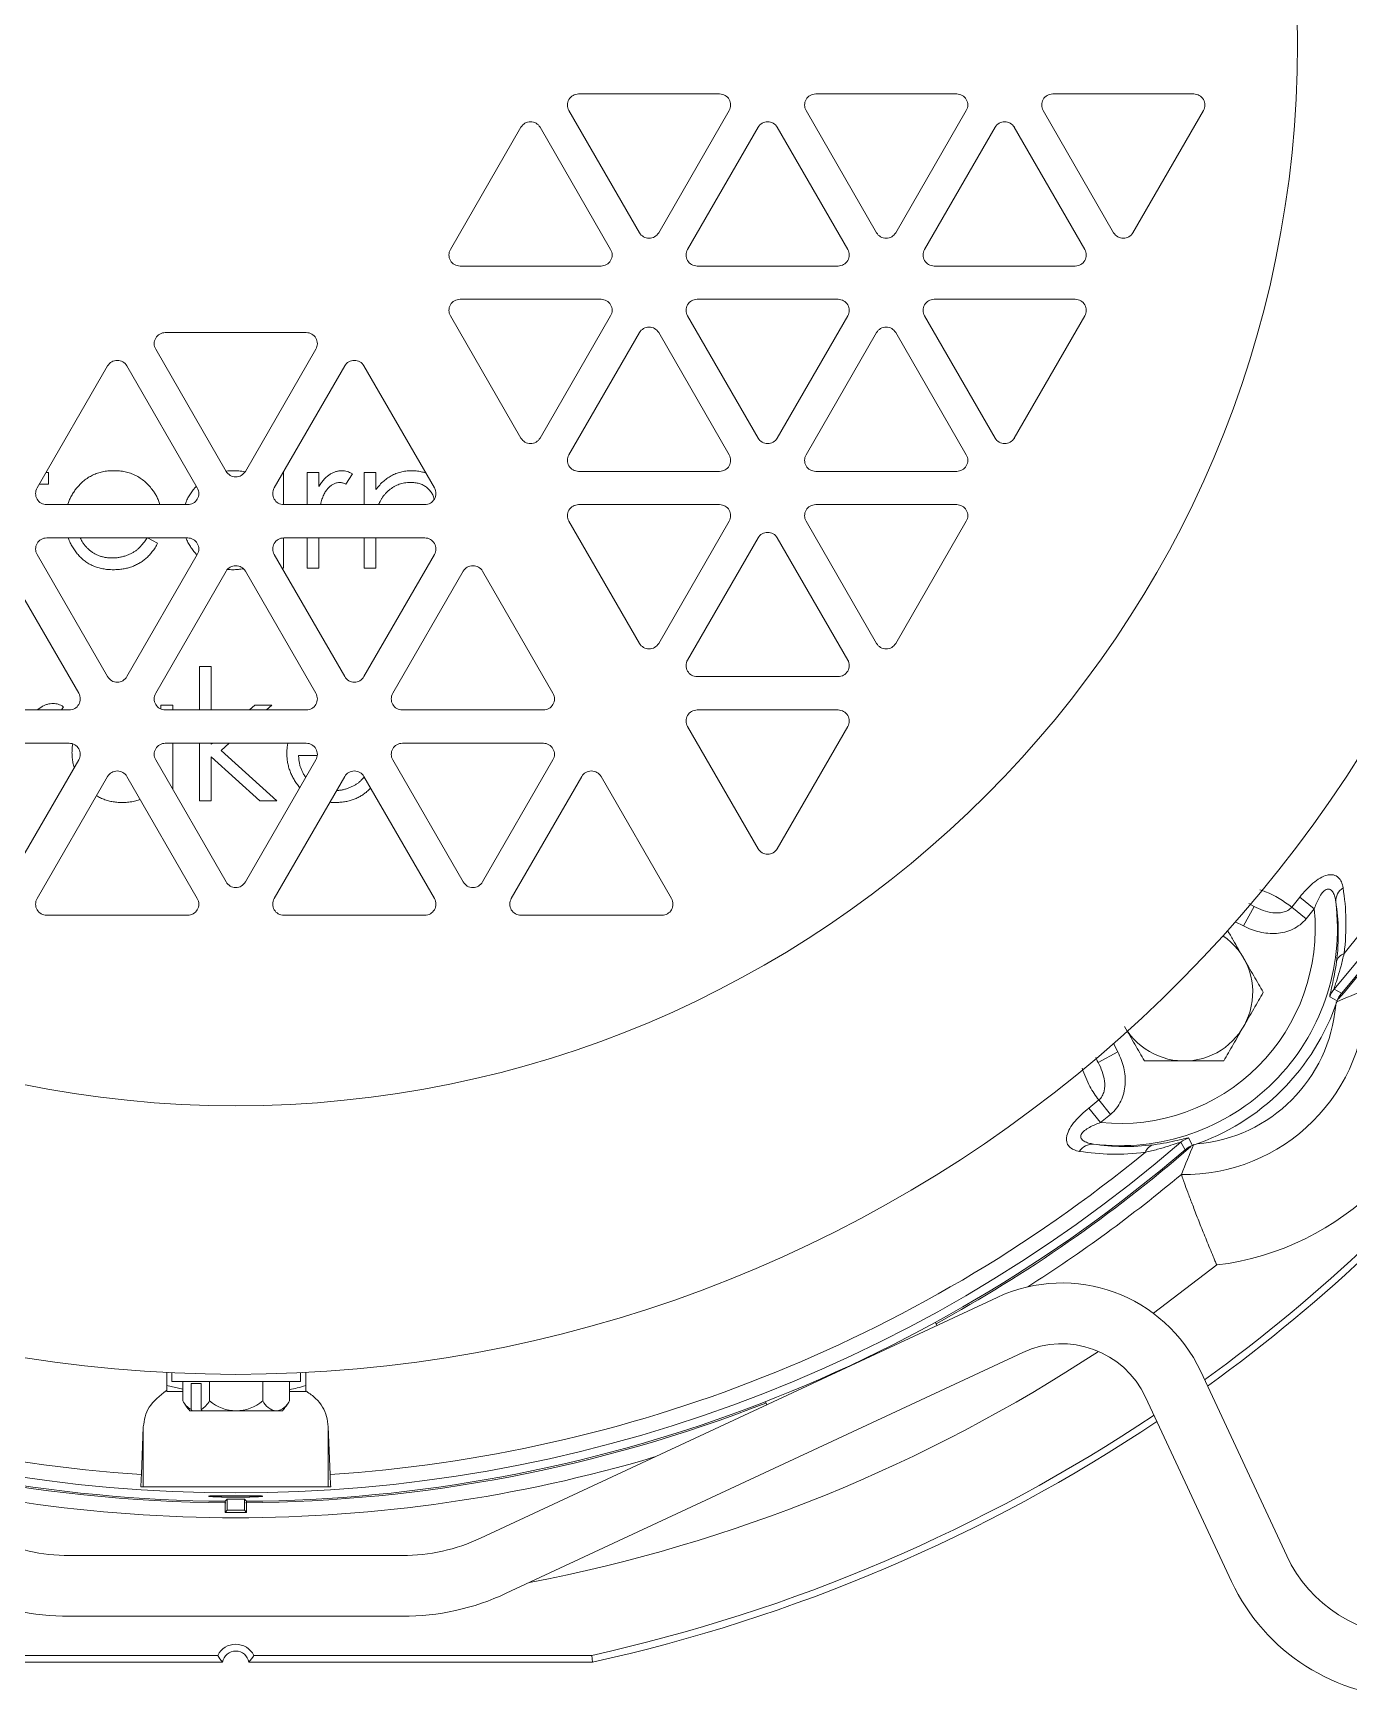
# Paper-space layout '_Left' of a CAD drawing. Header units: inches. Extents: x -4.5 to 6.9, y -4.5 to 4.5.
# Drawn here: x -0.547 to 3.008, y -4.47 to 0.029 of the extents above; entities that cross this region are included whole.
import ezdxf

# ---------------------------------------------------------------- set-up
doc = ezdxf.new("R2010")
doc.units = ezdxf.units.IN
doc.header["$MEASUREMENT"] = 0

psp = doc.layouts.new('_Left')

# ---------------------------------------------------------------- linework, layer by layer
at = {"color": 7, "linetype": 'Continuous', "lineweight": 15}
for p, q in [((1.3077, -0.135), (0.9266, -0.135)), ((1.9486, -0.135), (1.5675, -0.135)), ((2.5894, -0.135), (2.2084, -0.135)), ((0.9007, -0.18), (1.0912, -0.51)), ((1.1432, -0.51), (1.3337, -0.18)), ((1.5415, -0.18), (1.7321, -0.51)), ((1.784, -0.51), (1.9745, -0.18)), ((2.1824, -0.18), (2.3729, -0.51)), ((2.4249, -0.51), (2.6154, -0.18)), ((0.7708, -0.225), (0.5802, -0.555)), ((1.0132, -0.555), (0.8227, -0.225)), ((1.4116, -0.225), (1.2211, -0.555)), ((1.6541, -0.555), (1.4636, -0.225)), ((2.0525, -0.225), (1.862, -0.555)), ((2.295, -0.555), (2.1044, -0.225)), ((0.6062, -0.6), (0.9873, -0.6)), ((1.2471, -0.6), (1.6281, -0.6)), ((1.8879, -0.6), (2.269, -0.6)), ((0.9873, -0.69), (0.6062, -0.69)), ((1.6281, -0.69), (1.2471, -0.69)), ((2.269, -0.69), (1.8879, -0.69)), ((0.5802, -0.735), (0.7708, -1.065)), ((0.8227, -1.065), (1.0132, -0.735)), ((1.2211, -0.735), (1.4116, -1.065)), ((1.4636, -1.065), (1.6541, -0.735)), ((1.862, -0.735), (2.0525, -1.065)), ((2.1044, -1.065), (2.295, -0.735)), ((0.1905, -0.78), (-0.1905, -0.78)), ((1.0912, -0.78), (0.9007, -1.11)), ((1.3337, -1.11), (1.1432, -0.78)), ((1.7321, -0.78), (1.5415, -1.11)), ((1.9745, -1.11), (1.784, -0.78)), ((-0.2165, -0.825), (-0.026, -1.155)), ((0.026, -1.155), (0.2165, -0.825)), ((-0.3464, -0.87), (-0.5369, -1.2)), ((-0.1039, -1.2), (-0.2944, -0.87)), ((0.2944, -0.87), (0.1039, -1.2)), ((0.5369, -1.2), (0.3464, -0.87)), ((-0.5125, -1.1577), (-0.5062, -1.1577)), ((-0.5062, -1.1577), (-0.5062, -1.1895)), ((0.1283, -1.1577), (0.129, -1.1577)), ((0.129, -1.1577), (0.129, -1.245)), ((0.1926, -1.1577), (0.2243, -1.1577)), ((0.1926, -1.245), (0.1926, -1.1577)), ((0.2243, -1.1577), (0.2243, -1.1958)), ((0.3151, -1.1621), (0.2976, -1.1896)), ((0.3468, -1.1577), (0.3786, -1.1577)), ((0.3468, -1.245), (0.3468, -1.1577)), ((0.3786, -1.1577), (0.3786, -1.2044)), ((0.9266, -1.155), (1.3077, -1.155)), ((1.5675, -1.155), (1.9486, -1.155)), ((-0.5062, -1.1895), (-0.5309, -1.1895)), ((-0.511, -1.245), (-0.1299, -1.245)), ((0.1299, -1.245), (0.511, -1.245)), ((1.3077, -1.245), (0.9266, -1.245)), ((1.9486, -1.245), (1.5675, -1.245)), ((0.9007, -1.29), (1.0912, -1.62)), ((1.1432, -1.62), (1.3337, -1.29)), ((1.5415, -1.29), (1.7321, -1.62)), ((1.784, -1.62), (1.9745, -1.29)), ((-0.1299, -1.335), (-0.511, -1.335)), ((-0.2389, -1.335), (-0.2113, -1.3495)), ((0.129, -1.335), (0.129, -1.4164)), ((0.511, -1.335), (0.1299, -1.335)), ((0.1926, -1.4164), (0.1926, -1.335)), ((0.2243, -1.335), (0.2243, -1.4164)), ((0.3468, -1.4164), (0.3468, -1.335)), ((0.3786, -1.335), (0.3786, -1.4164)), ((1.4116, -1.335), (1.2211, -1.665)), ((1.6541, -1.665), (1.4636, -1.335)), ((-0.5369, -1.38), (-0.3464, -1.71)), ((-0.2944, -1.71), (-0.1039, -1.38)), ((0.1039, -1.38), (0.2944, -1.71)), ((0.3464, -1.71), (0.5369, -1.38)), ((-0.4244, -1.755), (-0.6149, -1.425)), ((-0.026, -1.425), (-0.2165, -1.755)), ((0.2165, -1.755), (0.026, -1.425)), ((0.129, -1.4164), (0.1249, -1.4164)), ((0.2243, -1.4164), (0.1926, -1.4164)), ((0.3786, -1.4164), (0.3468, -1.4164)), ((0.6149, -1.425), (0.4244, -1.755)), ((0.8574, -1.755), (0.6668, -1.425)), ((-0.0978, -1.8), (-0.0978, -1.6826)), ((-0.0978, -1.6826), (-0.0661, -1.6826)), ((-0.0661, -1.6826), (-0.0661, -1.8)), ((1.2471, -1.71), (1.6281, -1.71)), ((-0.4654, -1.7913), (-0.4709, -1.8)), ((-0.2022, -1.7976), (-0.2022, -1.787)), ((-0.2022, -1.787), (-0.1704, -1.787)), ((-0.1704, -1.787), (-0.1704, -1.8)), ((0.0371, -1.8), (0.0516, -1.787)), ((0.0516, -1.787), (0.0973, -1.787)), ((0.0973, -1.787), (0.0828, -1.8)), ((-0.8314, -1.8), (-0.4503, -1.8)), ((-0.1905, -1.8), (0.1905, -1.8)), ((0.4503, -1.8), (0.8314, -1.8)), ((1.6281, -1.8), (1.2471, -1.8)), ((1.2211, -1.845), (1.4116, -2.175)), ((1.4636, -2.175), (1.6541, -1.845)), ((-0.4503, -1.89), (-0.8314, -1.89)), ((0.1905, -1.89), (-0.1905, -1.89)), ((-0.1704, -1.89), (-0.1704, -2.0148)), ((-0.0978, -2.0456), (-0.0978, -1.89)), ((-0.0661, -1.89), (-0.0661, -1.8925)), ((-0.0661, -1.8925), (-0.0633, -1.89)), ((0.0653, -2.0456), (-0.0661, -1.9265)), ((-0.0661, -1.9265), (-0.0661, -2.0456)), ((-0.0175, -1.89), (-0.0393, -1.9095)), ((-0.0393, -1.9095), (0.1109, -2.0456)), ((0.2204, -1.9231), (0.1699, -1.9231)), ((0.8314, -1.89), (0.4503, -1.89)), ((-0.6149, -2.265), (-0.4244, -1.935)), ((-0.2165, -1.935), (-0.026, -2.265)), ((0.026, -2.265), (0.2165, -1.935)), ((0.4244, -1.935), (0.6149, -2.265)), ((0.6668, -2.265), (0.8574, -1.935)), ((-0.3464, -1.98), (-0.5369, -2.31)), ((-0.1039, -2.31), (-0.2944, -1.98)), ((0.2944, -1.98), (0.1039, -2.31)), ((0.5369, -2.31), (0.3464, -1.98)), ((0.9353, -1.98), (0.7448, -2.31)), ((1.1778, -2.31), (0.9873, -1.98)), ((-0.0661, -2.0456), (-0.0978, -2.0456)), ((0.1109, -2.0456), (0.0653, -2.0456)), ((2.7526, -2.331), (2.7243, -2.3839)), ((2.8543, -2.3328), (2.876, -2.306)), ((2.8543, -2.3328), (2.8931, -2.3645)), ((2.876, -2.306), (2.9152, -2.3373)), ((2.8931, -2.3645), (2.9152, -2.3373)), ((-0.511, -2.355), (-0.1299, -2.355)), ((0.1299, -2.355), (0.511, -2.355)), ((0.7708, -2.355), (1.1518, -2.355)), ((2.9686, -2.5546), (2.9886, -2.566)), ((2.9772, -2.5861), (2.957, -2.5752)), ((2.331, -2.7526), (2.3839, -2.7243)), ((2.306, -2.876), (2.3328, -2.8543)), ((2.306, -2.876), (2.3373, -2.9152)), ((2.3328, -2.8543), (2.3645, -2.8931)), ((2.3373, -2.9152), (2.3645, -2.8931)), ((2.566, -2.9886), (2.5546, -2.9686)), ((2.5752, -2.957), (2.5861, -2.9772)), ((0.6617, -4.0388), (2.0577, -3.3878)), ((1.8949, -3.4637), (1.891, -3.4555)), ((2.1272, -3.5368), (0.7312, -4.1878)), ((-0.186, -3.5911), (-0.186, -3.6259)), ((-0.173, -3.5919), (-0.173, -3.6155)), ((0.175, -3.6155), (0.175, -3.5917)), ((0.189, -3.5909), (0.189, -3.6259)), ((2.6084, -3.5882), (2.8406, -4.0862)), ((-0.1433, -3.6361), (-0.186, -3.6259)), ((-0.1433, -3.6426), (-0.186, -3.6426)), ((-0.173, -3.6155), (0.175, -3.6155)), ((-0.1433, -3.6675), (-0.1433, -3.6155)), ((-0.1207, -3.6205), (-0.0937, -3.6205)), ((-0.1207, -3.6911), (-0.1207, -3.6205)), ((-0.0937, -3.6205), (-0.0937, -3.6911)), ((-0.0711, -3.6675), (-0.0711, -3.6155)), ((0.0732, -3.6675), (0.0732, -3.6155)), ((0.1454, -3.6675), (0.1454, -3.6155)), ((0.189, -3.6426), (0.1454, -3.6426)), ((1.4315, -3.6698), (1.4353, -3.678)), ((2.6916, -4.1557), (2.4594, -3.6577)), ((0.126, -3.6945), (-0.124, -3.6945)), ((-0.2551, -3.867), (-0.2499, -3.7375)), ((-0.2499, -3.7375), (-0.2499, -3.9)), ((0.2499, -3.7375), (0.2551, -3.867)), ((0.2499, -3.7375), (0.2499, -3.9)), ((0.257, -3.9), (-0.257, -3.9)), ((-0.0291, -3.939), (-0.0235, -3.9334)), ((-0.0291, -3.939), (-0.0291, -3.9691)), ((-0.0235, -3.9635), (-0.0235, -3.9334)), ((0.0235, -3.9334), (0.0291, -3.939)), ((0.0235, -3.9334), (0.0235, -3.9635)), ((0.0291, -3.9691), (0.0291, -3.939)), ((-0.0235, -3.9635), (-0.0291, -3.9691)), ((-0.0291, -3.9691), (0.0291, -3.9691)), ((0.0235, -3.9635), (-0.0235, -3.9635)), ((0.0235, -3.9635), (0.0291, -3.9691)), ((-0.4504, -4.0856), (0.4504, -4.0856)), ((0.4504, -4.25), (-0.4504, -4.25)), ((-0.0487, -4.3555), (-0.9621, -4.3555)), ((0.9621, -4.3555), (0.0487, -4.3555)), ((0.9641, -4.3739), (0.9621, -4.3555)), ((-0.0356, -4.3739), (-0.9641, -4.3739)), ((0.9641, -4.3739), (0.0356, -4.3739))]:
    psp.add_line(p, q, dxfattribs=at)
at = {"color": 8, "linetype": 'Continuous', "lineweight": 15}
for p, q in [((2.7526, -2.331), (2.7386, -2.3236)), ((2.7425, -2.3258), (2.7526, -2.331)), ((2.7243, -2.3839), (2.7016, -2.3731)), ((2.331, -2.7526), (2.3258, -2.7425)), ((2.6516, -3.3003), (2.4803, -3.4309))]:
    psp.add_line(p, q, dxfattribs=at)
at = {"color": 8, "linetype": 'Continuous', "lineweight": 15, "flags": 128}
psp.add_lwpolyline([(2.3731, -2.7016), (2.3755, -2.707), (2.3839, -2.7243)], dxfattribs=at)
at = {"color": 7, "linetype": 'Continuous', "lineweight": 15}
psp.add_circle((0, 0), 2.87, dxfattribs=at)
for centre, radius, start, end in [((0, 0), 4.4789, 24.0279, 234.0919), ((0, 0), 4.4605, 24.1258, 234.0464), ((0, 0), 3.5959, 108.2053, 71.7947), ((0, 0), 3.9165, 319.286, 40.714), ((0, 0), 3.8754, 333.7738, 39.3759), ((0, 0), 3.9391, 319.3503, 359.577), ((0.9266, -0.165), 0.03, 90, 210), ((1.3077, -0.165), 0.03, 330, 90), ((1.5675, -0.165), 0.03, 90, 210), ((1.9486, -0.165), 0.03, 330, 90), ((2.2084, -0.165), 0.03, 90, 210), ((2.5894, -0.165), 0.03, 330, 90), ((0.7967, -0.24), 0.03, 30, 150), ((1.4376, -0.24), 0.03, 30, 150), ((2.0785, -0.24), 0.03, 30, 150), ((1.1172, -0.495), 0.03, 210, 330), ((1.758, -0.495), 0.03, 210, 330), ((2.3989, -0.495), 0.03, 210, 330), ((0.6062, -0.57), 0.03, 150, 270), ((0.9873, -0.57), 0.03, 270, 30), ((1.2471, -0.57), 0.03, 150, 270), ((1.6281, -0.57), 0.03, 270, 30), ((1.8879, -0.57), 0.03, 150, 270), ((2.269, -0.57), 0.03, 270, 30), ((0.6062, -0.72), 0.03, 90, 210), ((0.9873, -0.72), 0.03, 330, 90), ((1.2471, -0.72), 0.03, 90, 210), ((1.6281, -0.72), 0.03, 330, 90), ((1.8879, -0.72), 0.03, 90, 210), ((2.269, -0.72), 0.03, 330, 90), ((-0.1905, -0.81), 0.03, 90, 210), ((0.1905, -0.81), 0.03, 330, 90), ((1.1172, -0.795), 0.03, 30, 150), ((1.758, -0.795), 0.03, 30, 150), ((-0.3204, -0.885), 0.03, 30, 150), ((0.3204, -0.885), 0.03, 30, 150), ((0.7967, -1.05), 0.03, 210, 330), ((1.4376, -1.05), 0.03, 210, 330), ((2.0785, -1.05), 0.03, 210, 330), ((0.9266, -1.125), 0.03, 150, 270), ((1.3077, -1.125), 0.03, 270, 30), ((1.5675, -1.125), 0.03, 150, 270), ((1.9486, -1.125), 0.03, 270, 30), ((0, -1.14), 0.03, 210, 330), ((-0.511, -1.215), 0.03, 150, 270), ((-0.1299, -1.215), 0.03, 270, 30), ((0.1299, -1.215), 0.03, 150, 270), ((0.511, -1.215), 0.03, 270, 30), ((0.9266, -1.275), 0.03, 90, 210), ((1.3077, -1.275), 0.03, 330, 90), ((1.5675, -1.275), 0.03, 90, 210), ((1.9486, -1.275), 0.03, 330, 90), ((-0.511, -1.365), 0.03, 90, 210), ((-0.1299, -1.365), 0.03, 330, 90), ((0.1299, -1.365), 0.03, 90, 210), ((0.511, -1.365), 0.03, 330, 90), ((1.4376, -1.35), 0.03, 30, 150), ((0, -1.44), 0.03, 30, 150), ((0.6409, -1.44), 0.03, 30, 150), ((1.1172, -1.605), 0.03, 210, 330), ((1.758, -1.605), 0.03, 210, 330), ((1.2471, -1.68), 0.03, 150, 270), ((1.6281, -1.68), 0.03, 270, 30), ((-0.3204, -1.695), 0.03, 210, 330), ((0.3204, -1.695), 0.03, 210, 330), ((-0.4503, -1.77), 0.03, 270, 30), ((-0.1905, -1.77), 0.03, 150, 270), ((0.1905, -1.77), 0.03, 270, 30), ((0.4503, -1.77), 0.03, 150, 270), ((0.8314, -1.77), 0.03, 270, 30), ((1.2471, -1.83), 0.03, 90, 210), ((1.6281, -1.83), 0.03, 330, 90), ((0, 0), 4.4605, 305.9536, 335.8742), ((0, 0), 4.4789, 305.9081, 335.9721), ((-0.4503, -1.92), 0.03, 330, 90), ((-0.1905, -1.92), 0.03, 90, 210), ((0.1905, -1.92), 0.03, 330, 90), ((0.4503, -1.92), 0.03, 90, 210), ((0.8314, -1.92), 0.03, 330, 90), ((0, 0), 3.9431, 319.0908, 331.004), ((-0.3204, -1.995), 0.03, 30, 150), ((0.3204, -1.995), 0.03, 30, 150), ((0.9613, -1.995), 0.03, 30, 150), ((0, 0), 3.8754, 320.6241, 326.2262), ((1.4376, -2.16), 0.03, 210, 330), ((0, -2.25), 0.03, 210, 330), ((0.6409, -2.25), 0.03, 210, 330), ((3.0163, -2.3171), 0.0429, 122.7614, 182.0955), ((-0.511, -2.325), 0.03, 150, 270), ((-0.1299, -2.325), 0.03, 270, 30), ((0.1299, -2.325), 0.03, 150, 270), ((0.511, -2.325), 0.03, 270, 30), ((0.7708, -2.325), 0.03, 150, 270), ((1.1518, -2.325), 0.03, 270, 30), ((2.39, -2.39), 0.5878, 263.0297, 6.9703), ((2.39, -2.39), 0.5278, 264.2694, 5.7306), ((2.5633, -2.5633), 0.1855, 214.5236, 55.4764), ((3.0072, -2.4897), 0.0332, 110.3605, 165.1016), ((2.5633, -2.5633), 0.4927, 269.1516, 0.8484), ((3.0141, -2.5938), 0.06, 139.2939, 161.9097), ((2.39, -2.39), 0.6191, 288.4668, 341.5332), ((2.5633, -2.5633), 0.4113, 274.8669, 355.1331), ((2.5633, -2.5633), 0.7423, 276.8316, 353.1684), ((0, 0), 3.9165, 229.286, 310.714), ((2.5938, -3.0141), 0.06, 108.0903, 130.7061), ((0, 0), 3.9391, 229.3503, 269.577), ((0, 0), 3.8754, 230.6241, 266.2262), ((0, 0), 3.9391, 270.423, 310.6497), ((0, 0), 3.8754, 273.7738, 309.3759), ((0, 0), 3.9431, 298.6864, 310.9048), ((2.3171, -3.0163), 0.0429, 87.9045, 147.2386), ((2.4897, -3.0072), 0.0332, 104.8984, 159.6395), ((2.2328, -3.7634), 0.4144, 25, 115), ((2.2328, -3.7634), 0.25, 25, 115), ((0, 0), 3.9431, 247.2875, 269.6123), ((0.001, -3.5845), 0.1665, 209.9055, 221.3478), ((-0.0917, -3.6408), 0.0581, 207.3725, 240.0623), ((-0.1227, -3.6408), 0.0581, 299.9377, 332.6275), ((0.001, -3.5845), 0.11, 228.9984, 311.0016), ((0, 0), 3.9431, 270.3877, 291.3136), ((0.1148, -3.6495), 0.0453, 203.3833, 263.0384), ((0.1038, -3.6495), 0.0453, 276.9616, 336.6167), ((0.001, -3.5845), 0.1665, 318.6522, 330.0945), ((0.0077, -3.5963), 0.1597, 216.4551, 217.9716), ((0.0347, -3.5963), 0.1597, 216.4551, 217.9716), ((0, 0), 4.4605, 282.4565, 303.81), ((0, 0), 4.4789, 282.4308, 303.7735), ((0, 0), 3.9335, 269.6584, 270.3416), ((-0.4504, -3.5856), 0.5, 245, 270), ((0.4504, -3.5856), 0.5, 270, 295), ((3.185, -3.9256), 0.38, 205, 270), ((3.185, -3.9256), 0.5444, 205, 270), ((-0.4504, -3.5856), 0.6644, 245, 270), ((0.4504, -3.5856), 0.6644, 270, 295), ((0, -4.38), 0.0545, 26.7122, 153.2878), ((0, -4.38), 0.0361, 9.7606, 170.2394)]:
    psp.add_arc(centre, radius, start, end, dxfattribs=at)
at = {"color": 8, "linetype": 'Continuous', "lineweight": 15}
for radius, start, end in [(3.9836, 302.5152, 309.9126), (4.2336, 280.8111, 303.417), (3.9836, 253.4886, 286.5114)]:
    psp.add_arc((0, 0), radius, start, end, dxfattribs=at)
at = {"color": 7, "linetype": 'Continuous', "lineweight": 15}
for points, knots in [([(-0.4311, -1.2014), (-0.4279, -1.1976), (-0.4215, -1.1901), (-0.4109, -1.1801), (-0.3993, -1.1719), (-0.387, -1.165), (-0.3738, -1.1597), (-0.3599, -1.1559), (-0.3452, -1.1537), (-0.3351, -1.1534), (-0.33, -1.1532)], [0, 0, 0, 0, 0.128835, 0.253589, 0.374643, 0.49534, 0.616325, 0.739759, 0.866842, 1, 1, 1, 1]), ([(-0.33, -1.1532), (-0.3247, -1.1533), (-0.3143, -1.1536), (-0.2991, -1.1561), (-0.2847, -1.1601), (-0.2712, -1.1656), (-0.2585, -1.1728), (-0.2467, -1.1817), (-0.2356, -1.1921), (-0.2291, -1.2001), (-0.2258, -1.2041)], [0, 0, 0, 0, 0.13204, 0.259033, 0.38188, 0.502258, 0.622752, 0.744743, 0.870109, 1, 1, 1, 1]), ([(-0.0263, -1.1544), (-0.0246, -1.1542), (-0.0183, -1.1535), (-0.012, -1.1533), (-0.0074, -1.1532)], [0.9100807, 0.9100807, 0.9100807, 0.9100807, 0.93488582, 1, 1, 1, 1]), ([(-0.0074, -1.1532), (-0.0021, -1.1534), (0.0083, -1.1536), (0.019, -1.1553), (0.0245, -1.1565), (0.025, -1.1567)], [0, 0, 0, 0, 0.1298621, 0.2546535, 0.2670572, 0.2670572, 0.2670572, 0.2670572]), ([(0.2243, -1.1958), (0.2267, -1.1923), (0.2312, -1.1855), (0.2386, -1.1765), (0.2463, -1.1691), (0.2541, -1.1632), (0.2622, -1.1588), (0.2705, -1.1555), (0.2789, -1.1536), (0.2846, -1.1533), (0.2874, -1.1532)], [0, 0, 0, 0, 0.160059, 0.306112, 0.438367, 0.560541, 0.675317, 0.786114, 0.892842, 1, 1, 1, 1]), ([(0.2874, -1.1532), (0.2896, -1.1533), (0.2942, -1.1536), (0.3011, -1.1553), (0.3081, -1.1581), (0.3127, -1.1607), (0.3151, -1.1621)], [0, 0, 0, 0, 0.225278, 0.463523, 0.720324, 1, 1, 1, 1]), ([(0.3786, -1.2044), (0.382, -1.2002), (0.3886, -1.192), (0.3995, -1.1812), (0.4111, -1.1723), (0.4233, -1.1652), (0.436, -1.1598), (0.4492, -1.156), (0.4629, -1.1537), (0.4723, -1.1534), (0.477, -1.1532)], [0, 0, 0, 0, 0.140976, 0.273569, 0.398988, 0.51993, 0.63811, 0.756589, 0.87686, 1, 1, 1, 1]), ([(0.477, -1.1532), (0.4818, -1.1534), (0.4912, -1.1537), (0.5035, -1.1562), (0.5108, -1.1587), (0.5138, -1.1599)], [0, 0, 0, 0, 0.0772404, 0.1511781, 0.2020727, 0.2020727, 0.2020727, 0.2020727]), ([(-0.4544, -1.245), (-0.4541, -1.244), (-0.4525, -1.2394), (-0.4494, -1.2313), (-0.4442, -1.2209), (-0.4381, -1.2109), (-0.4334, -1.2046), (-0.4311, -1.2014)], [0.466308, 0.466308, 0.466308, 0.466308, 0.5005508, 0.6232959, 0.7465783, 0.8723475, 1, 1, 1, 1]), ([(-0.2258, -1.2041), (-0.2236, -1.2072), (-0.2191, -1.2133), (-0.2135, -1.2232), (-0.2087, -1.2336), (-0.2061, -1.241), (-0.2049, -1.2448), (-0.2048, -1.245)], [0, 0, 0, 0, 0.1185218, 0.2362548, 0.3561744, 0.4772497, 0.4824475, 0.4824475, 0.4824475, 0.4824475]), ([(-0.1369, -1.245), (-0.1358, -1.2417), (-0.1331, -1.2345), (-0.1278, -1.2237), (-0.1209, -1.2126), (-0.1137, -1.2032), (-0.1087, -1.1977), (-0.1065, -1.1955)], [0.1986106, 0.1986106, 0.1986106, 0.1986106, 0.2475739, 0.3080034, 0.3691319, 0.4320332, 0.475502, 0.475502, 0.475502, 0.475502]), ([(0.2814, -1.185), (0.2789, -1.1851), (0.2737, -1.1855), (0.266, -1.1882), (0.2586, -1.1926), (0.2527, -1.1975), (0.2482, -1.2022), (0.2449, -1.2063), (0.242, -1.2109), (0.2391, -1.2159), (0.2365, -1.2215), (0.2341, -1.2275), (0.2319, -1.2339), (0.2306, -1.2384), (0.23, -1.2407)], [0, 0, 0, 0, 0.093807, 0.191338, 0.295191, 0.410312, 0.47193, 0.536425, 0.603119, 0.674118, 0.749332, 0.828283, 0.91204, 1, 1, 1, 1]), ([(0.2976, -1.1896), (0.2961, -1.1889), (0.2932, -1.1876), (0.289, -1.1861), (0.2851, -1.1852), (0.2826, -1.185), (0.2814, -1.185)], [0, 0, 0, 0, 0.2951388, 0.5602299, 0.7949834, 1, 1, 1, 1]), ([(0.4715, -1.185), (0.4689, -1.185), (0.4639, -1.1851), (0.4564, -1.1861), (0.4491, -1.1876), (0.442, -1.1897), (0.4352, -1.1926), (0.4284, -1.1959), (0.422, -1.2), (0.4158, -1.2046), (0.41, -1.2097), (0.4046, -1.215), (0.3998, -1.2207), (0.3954, -1.2266), (0.3916, -1.2329), (0.3886, -1.2391), (0.3869, -1.2431), (0.3862, -1.245)], [0, 0, 0, 0, 0.0639861, 0.1266269, 0.1889844, 0.2502302, 0.3123512, 0.3745736, 0.4381475, 0.5029204, 0.5679741, 0.6307713, 0.6929346, 0.7543975, 0.8152184, 0.8761169, 0.9258765, 0.9258765, 0.9258765, 0.9258765]), ([(0.5367, -1.2304), (0.5361, -1.2282), (0.5342, -1.2224), (0.53, -1.2136), (0.5235, -1.2047), (0.5156, -1.1974), (0.5064, -1.1917), (0.4958, -1.1878), (0.4841, -1.1853), (0.4758, -1.1851), (0.4715, -1.185)], [0.0617149, 0.0617149, 0.0617149, 0.0617149, 0.1355195, 0.2608332, 0.378476, 0.4931776, 0.609281, 0.729981, 0.8592613, 1, 1, 1, 1]), ([(-0.3307, -1.4209), (-0.3357, -1.4208), (-0.3454, -1.4206), (-0.3595, -1.4186), (-0.3728, -1.4154), (-0.3853, -1.411), (-0.3969, -1.4052), (-0.4076, -1.3981), (-0.4176, -1.3898), (-0.4265, -1.3802), (-0.4345, -1.3699), (-0.4416, -1.3592), (-0.4475, -1.3481), (-0.451, -1.3399), (-0.4526, -1.3355), (-0.4528, -1.335)], [0, 0, 0, 0, 0.0715787, 0.1396292, 0.2047967, 0.268135, 0.3298137, 0.3913014, 0.4534335, 0.5165517, 0.5796313, 0.6411189, 0.701294, 0.7608103, 0.7687522, 0.7687522, 0.7687522, 0.7687522]), ([(-0.4203, -1.335), (-0.4195, -1.3368), (-0.4174, -1.3413), (-0.4133, -1.3482), (-0.4077, -1.3556), (-0.4014, -1.3625), (-0.3945, -1.3687), (-0.3872, -1.3742), (-0.3794, -1.3789), (-0.3712, -1.3826), (-0.3626, -1.3856), (-0.3537, -1.3876), (-0.3443, -1.3889), (-0.338, -1.3891), (-0.3347, -1.3892)], [0.2829513, 0.2829513, 0.2829513, 0.2829513, 0.3218292, 0.3830372, 0.4446531, 0.507398, 0.5698252, 0.6307776, 0.6909287, 0.7509451, 0.8110495, 0.8723309, 0.9350041, 1, 1, 1, 1]), ([(-0.3347, -1.3892), (-0.3315, -1.3891), (-0.3252, -1.389), (-0.3159, -1.3878), (-0.3067, -1.3859), (-0.2976, -1.3833), (-0.289, -1.3801), (-0.281, -1.3762), (-0.2736, -1.3719), (-0.2667, -1.3671), (-0.26, -1.3611), (-0.2534, -1.3537), (-0.2464, -1.3449), (-0.242, -1.3384), (-0.2397, -1.335)], [0, 0, 0, 0, 0.0825923, 0.1638789, 0.2456587, 0.3277257, 0.40861, 0.4857491, 0.5591691, 0.6302685, 0.705306, 0.792065, 0.8897964, 0.9969528, 0.9969528, 0.9969528, 0.9969528]), ([(-0.2113, -1.3495), (-0.2135, -1.3535), (-0.2179, -1.3613), (-0.2254, -1.3719), (-0.2333, -1.3815), (-0.2419, -1.3898), (-0.251, -1.397), (-0.2606, -1.4033), (-0.2707, -1.4087), (-0.2814, -1.4132), (-0.2928, -1.4167), (-0.3048, -1.4191), (-0.3175, -1.4207), (-0.3263, -1.4208), (-0.3307, -1.4209)], [0, 0, 0, 0, 0.09337, 0.181661, 0.265874, 0.346355, 0.4246, 0.501903, 0.579992, 0.658443, 0.738672, 0.821894, 0.908801, 1, 1, 1, 1]), ([(-0.1045, -1.381), (-0.1074, -1.378), (-0.1133, -1.3716), (-0.1212, -1.3613), (-0.1279, -1.3501), (-0.1322, -1.3412), (-0.1342, -1.3361), (-0.1347, -1.335)], [0.5046238, 0.5046238, 0.5046238, 0.5046238, 0.5641912, 0.6267352, 0.6881093, 0.7492936, 0.7658152, 0.7658152, 0.7658152, 0.7658152]), ([(-0.0084, -1.4209), (-0.0129, -1.4208), (-0.0177, -1.4207), (-0.0224, -1.4203), (-0.0226, -1.4202)], [0, 0, 0, 0, 0.06461999, 0.06712207, 0.06712207, 0.06712207, 0.06712207]), ([(0.0206, -1.4182), (0.0161, -1.4191), (0.0065, -1.4206), (-0.0032, -1.4208), (-0.0084, -1.4209)], [0.758595, 0.758595, 0.758595, 0.758595, 0.8723702, 1, 1, 1, 1]), ([(-0.5358, -1.8), (-0.5351, -1.7994), (-0.5321, -1.7967), (-0.5264, -1.7924), (-0.5182, -1.788), (-0.51, -1.7848), (-0.5016, -1.7828), (-0.4959, -1.7826), (-0.493, -1.7825)], [0.4068324, 0.4068324, 0.4068324, 0.4068324, 0.4383665, 0.5605415, 0.6753172, 0.7861136, 0.8928418, 1, 1, 1, 1]), ([(-0.493, -1.7825), (-0.4908, -1.7826), (-0.4863, -1.7828), (-0.4794, -1.7846), (-0.4723, -1.7873), (-0.4678, -1.79), (-0.4654, -1.7913)], [0, 0, 0, 0, 0.225278, 0.463523, 0.720324, 1, 1, 1, 1]), ([(-0.4427, -1.9156), (-0.4426, -1.9111), (-0.4423, -1.9031), (-0.4413, -1.8951), (-0.4407, -1.8916)], [0, 0, 0, 0, 0.0637745, 0.114037, 0.114037, 0.114037, 0.114037]), ([(-0.4368, -1.9565), (-0.4369, -1.9561), (-0.4383, -1.9516), (-0.4404, -1.9426), (-0.4423, -1.9293), (-0.4426, -1.9202), (-0.4427, -1.9156)], [0.8042784, 0.8042784, 0.8042784, 0.8042784, 0.8103305, 0.8719012, 0.9350459, 1, 1, 1, 1]), ([(0.1381, -1.917), (0.1382, -1.9131), (0.1384, -1.9052), (0.1395, -1.8962), (0.1404, -1.8912), (0.1406, -1.89)], [0, 0, 0, 0, 0.1280448, 0.2537679, 0.2918021, 0.2918021, 0.2918021, 0.2918021]), ([(0.1732, -2.01), (0.173, -2.0098), (0.1699, -2.0062), (0.1644, -1.9992), (0.1573, -1.9885), (0.1514, -1.9773), (0.1466, -1.9659), (0.1427, -1.9542), (0.14, -1.9421), (0.1385, -1.9297), (0.1382, -1.9213), (0.1381, -1.917)], [0.5120943, 0.5120943, 0.5120943, 0.5120943, 0.5165517, 0.5796313, 0.6411189, 0.701294, 0.7608103, 0.8199317, 0.8789196, 0.9389828, 1, 1, 1, 1]), ([(0.1699, -1.9231), (0.17, -1.9265), (0.1703, -1.9332), (0.1718, -1.943), (0.174, -1.9524), (0.1772, -1.9612), (0.181, -1.9696), (0.1851, -1.9765), (0.1881, -1.9806), (0.1893, -1.9821)], [0, 0, 0, 0, 0.0683846, 0.1344756, 0.1983911, 0.2607535, 0.3218292, 0.3830372, 0.4224536, 0.4224536, 0.4224536, 0.4224536]), ([(0.3646, -2.0115), (0.3622, -2.0141), (0.3568, -2.0193), (0.348, -2.0263), (0.3384, -2.0326), (0.3283, -2.0379), (0.3176, -2.0425), (0.3062, -2.0459), (0.2942, -2.0484), (0.2814, -2.0499), (0.2727, -2.0501), (0.2682, -2.0502)], [0.2731641, 0.2731641, 0.2731641, 0.2731641, 0.3463548, 0.4245999, 0.5019032, 0.5799921, 0.6584434, 0.7386722, 0.8218941, 0.9088008, 1, 1, 1, 1]), ([(0.2724, -2.0181), (0.2729, -2.0181), (0.2764, -2.0179), (0.2831, -2.017), (0.2923, -2.0151), (0.3013, -2.0125), (0.31, -2.0093), (0.318, -2.0055), (0.3254, -2.0012), (0.3322, -1.9963), (0.3389, -1.9904), (0.3437, -1.985), (0.3464, -1.9818), (0.347, -1.981)], [0.0710543, 0.0710543, 0.0710543, 0.0710543, 0.0825923, 0.1638789, 0.2456587, 0.3277257, 0.40861, 0.4857491, 0.5591691, 0.6302685, 0.705306, 0.792065, 0.8162916, 0.8162916, 0.8162916, 0.8162916]), ([(-0.3078, -2.0502), (-0.3124, -2.0501), (-0.3214, -2.0498), (-0.3347, -2.0479), (-0.3474, -2.0449), (-0.3597, -2.0406), (-0.3692, -2.036), (-0.3747, -2.0329), (-0.3764, -2.0319)], [0, 0, 0, 0, 0.06462, 0.1274335, 0.1890041, 0.2499301, 0.3106685, 0.3386912, 0.3386912, 0.3386912, 0.3386912]), ([(-0.2587, -2.0419), (-0.2603, -2.0425), (-0.2665, -2.0446), (-0.2777, -2.0475), (-0.2926, -2.0498), (-0.3027, -2.0501), (-0.3078, -2.0502)], [0.5852747, 0.5852747, 0.5852747, 0.5852747, 0.6273002, 0.7481449, 0.8723702, 1, 1, 1, 1]), ([(2.876, -2.306), (2.8815, -2.2991), (2.8872, -2.2925), (2.899, -2.2799), (2.9052, -2.2739), (2.918, -2.2631), (2.9245, -2.2584), (2.9377, -2.2507), (2.9441, -2.248), (2.9533, -2.2458), (2.9563, -2.2454), (2.9619, -2.2452), (2.9646, -2.2455), (2.9696, -2.2466), (2.972, -2.2474), (2.9763, -2.2497), (2.9782, -2.2511), (2.9836, -2.256), (2.9864, -2.2602), (2.9907, -2.2697), (2.9922, -2.2752), (2.9931, -2.281)], [0, 0, 0, 0, 0.125, 0.125, 0.25, 0.25, 0.375, 0.375, 0.5, 0.5, 0.5625, 0.5625, 0.625, 0.625, 0.6875, 0.6875, 0.75, 0.75, 0.875, 0.875, 1, 1, 1, 1]), ([(2.9734, -2.3187), (2.9728, -2.314), (2.9719, -2.3095), (2.9695, -2.3011), (2.968, -2.2971), (2.964, -2.2901), (2.9615, -2.2872), (2.9568, -2.2846), (2.9551, -2.2841), (2.9514, -2.284), (2.9495, -2.2844), (2.9438, -2.2869), (2.94, -2.2904), (2.9336, -2.2983), (2.9308, -2.3028), (2.9231, -2.317), (2.919, -2.3271), (2.9152, -2.3373)], [0, 0, 0, 0, 0.125, 0.125, 0.25, 0.25, 0.375, 0.375, 0.4375, 0.4375, 0.5, 0.5, 0.625, 0.625, 0.75, 0.75, 1, 1, 1, 1]), ([(2.9931, -2.281), (2.9974, -2.3085), (3.0001, -2.3369), (3.0013, -2.396), (2.9998, -2.4266), (2.9957, -2.4586)], [0, 0, 0, 0, 0.5, 0.5, 1, 1, 1, 1]), ([(2.7526, -2.331), (2.7605, -2.3353), (2.7686, -2.339), (2.7854, -2.3449), (2.7942, -2.3471), (2.8076, -2.3487), (2.8121, -2.3489), (2.8213, -2.3486), (2.8259, -2.3481), (2.8348, -2.3459), (2.8393, -2.3442), (2.8475, -2.3395), (2.8512, -2.3365), (2.8543, -2.3328)], [0, 0, 0, 0, 0.25, 0.25, 0.5, 0.5, 0.625, 0.625, 0.75, 0.75, 0.875, 0.875, 1, 1, 1, 1]), ([(2.9752, -2.4812), (2.9791, -2.4517), (2.9805, -2.4236), (2.9796, -2.3696), (2.9773, -2.3437), (2.9734, -2.3187)], [0, 0, 0, 0, 0.5, 0.5, 1, 1, 1, 1]), ([(2.8931, -2.3645), (2.8882, -2.3705), (2.8827, -2.3758), (2.8707, -2.3852), (2.8641, -2.3892), (2.8433, -2.3991), (2.8281, -2.4028), (2.7977, -2.4051), (2.7822, -2.4036), (2.7524, -2.3967), (2.7379, -2.3911), (2.7243, -2.3839)], [0, 0, 0, 0, 0.125, 0.125, 0.25, 0.25, 0.5, 0.5, 0.75, 0.75, 1, 1, 1, 1]), ([(2.7239, -2.4705), (2.7145, -2.4541), (2.6995, -2.4283), (2.6859, -2.4047), (2.6809, -2.3961)], [0, 0, 0, 0, 0.633153, 1, 1, 1, 1]), ([(2.7775, -2.5633), (2.7691, -2.5487), (2.7605, -2.5338), (2.7471, -2.5107), (2.7426, -2.5029), (2.7334, -2.4869), (2.7286, -2.4786), (2.7239, -2.4705)], [0, 0, 0, 0, 0.5, 0.5, 0.75, 0.75, 1, 1, 1, 1]), ([(2.9957, -2.4586), (2.9931, -2.4701), (2.9904, -2.4811), (2.9847, -2.5021), (2.9817, -2.5121), (2.9761, -2.5303), (2.9734, -2.5383), (2.9704, -2.5475), (2.9696, -2.55), (2.9686, -2.5536), (2.9684, -2.5546), (2.9686, -2.5546)], [0, 0, 0, 0, 0.25, 0.25, 0.5, 0.5, 0.75, 0.75, 0.875, 0.875, 1, 1, 1, 1]), ([(2.957, -2.5752), (2.9566, -2.5749), (2.9572, -2.5719), (2.9598, -2.5611), (2.9616, -2.5536), (2.9656, -2.5361), (2.9677, -2.5261), (2.9717, -2.5047), (2.9736, -2.4932), (2.9752, -2.4812)], [0, 0, 0, 0, 0.25, 0.25, 0.5, 0.5, 0.75, 0.75, 1, 1, 1, 1]), ([(2.7239, -2.656), (2.7332, -2.6399), (2.7424, -2.624), (2.7604, -2.5927), (2.7691, -2.5778), (2.7775, -2.5633)], [0, 0, 0, 0, 0.5, 0.5, 1, 1, 1, 1]), ([(2.4026, -2.656), (2.4119, -2.6721), (2.4211, -2.688), (2.4391, -2.7193), (2.4478, -2.7342), (2.4562, -2.7488)], [0, 0, 0, 0, 0.5, 0.5, 1, 1, 1, 1]), ([(2.6704, -2.7488), (2.6788, -2.7342), (2.6873, -2.7193), (2.7007, -2.6962), (2.7052, -2.6884), (2.7145, -2.6724), (2.7192, -2.6641), (2.7239, -2.656)], [0, 0, 0, 0, 0.5, 0.5, 0.75, 0.75, 1, 1, 1, 1]), ([(2.3839, -2.7243), (2.3912, -2.738), (2.3966, -2.7522), (2.4018, -2.7745), (2.4031, -2.7821), (2.4044, -2.7974), (2.4045, -2.8051), (2.4034, -2.8203), (2.4022, -2.828), (2.3984, -2.8429), (2.3959, -2.8501), (2.3893, -2.864), (2.3852, -2.8706), (2.3759, -2.8827), (2.3705, -2.8882), (2.3645, -2.8931)], [0, 0, 0, 0, 0.25, 0.25, 0.375, 0.375, 0.5, 0.5, 0.625, 0.625, 0.75, 0.75, 0.875, 0.875, 1, 1, 1, 1]), ([(2.3328, -2.8543), (2.3365, -2.8512), (2.3395, -2.8475), (2.3442, -2.8393), (2.3459, -2.8348), (2.3492, -2.8214), (2.3492, -2.812), (2.3471, -2.7941), (2.3448, -2.7853), (2.3389, -2.7685), (2.3353, -2.7605), (2.331, -2.7526)], [0, 0, 0, 0, 0.125, 0.125, 0.25, 0.25, 0.5, 0.5, 0.75, 0.75, 1, 1, 1, 1]), ([(2.4562, -2.7488), (2.4728, -2.7488), (2.4902, -2.7488), (2.517, -2.7488), (2.5261, -2.7488), (2.5445, -2.7488), (2.5539, -2.7488), (2.5633, -2.7488)], [0, 0, 0, 0, 0.5, 0.5, 0.75, 0.75, 1, 1, 1, 1]), ([(2.5633, -2.7488), (2.5821, -2.7488), (2.6004, -2.7488), (2.6274, -2.7488), (2.6363, -2.7488), (2.6536, -2.7488), (2.6621, -2.7488), (2.6704, -2.7488)], [0, 0, 0, 0, 0.5, 0.5, 0.75, 0.75, 1, 1, 1, 1]), ([(2.281, -2.9931), (2.2752, -2.9922), (2.2698, -2.9907), (2.2603, -2.9864), (2.256, -2.9836), (2.2495, -2.9766), (2.2472, -2.9722), (2.2455, -2.9647), (2.2452, -2.9621), (2.2454, -2.9564), (2.2458, -2.9534), (2.2479, -2.9443), (2.2507, -2.9377), (2.2583, -2.9246), (2.2631, -2.918), (2.2792, -2.8989), (2.2923, -2.887), (2.306, -2.876)], [0, 0, 0, 0, 0.125, 0.125, 0.25, 0.25, 0.375, 0.375, 0.4375, 0.4375, 0.5, 0.5, 0.625, 0.625, 0.75, 0.75, 1, 1, 1, 1]), ([(2.3373, -2.9152), (2.3271, -2.919), (2.3169, -2.9231), (2.3028, -2.9308), (2.2982, -2.9337), (2.2923, -2.9385), (2.2905, -2.9402), (2.2874, -2.9438), (2.2861, -2.9457), (2.2844, -2.9495), (2.284, -2.9514), (2.2841, -2.9551), (2.2846, -2.9568), (2.2863, -2.9599), (2.2875, -2.9614), (2.2903, -2.9639), (2.2919, -2.965), (2.2971, -2.968), (2.3011, -2.9695), (2.3096, -2.9719), (2.314, -2.9728), (2.3187, -2.9734)], [0, 0, 0, 0, 0.25, 0.25, 0.375, 0.375, 0.4375, 0.4375, 0.5, 0.5, 0.5625, 0.5625, 0.625, 0.625, 0.6875, 0.6875, 0.75, 0.75, 0.875, 0.875, 1, 1, 1, 1]), ([(2.5546, -2.9686), (2.5546, -2.9684), (2.5536, -2.9686), (2.5501, -2.9696), (2.5475, -2.9704), (2.5383, -2.9734), (2.5303, -2.976), (2.5122, -2.9817), (2.5021, -2.9847), (2.4811, -2.9904), (2.4701, -2.9931), (2.4586, -2.9957)], [0, 0, 0, 0, 0.125, 0.125, 0.25, 0.25, 0.5, 0.5, 0.75, 0.75, 1, 1, 1, 1]), ([(2.4812, -2.9752), (2.4932, -2.9736), (2.5047, -2.9717), (2.5261, -2.9677), (2.5361, -2.9656), (2.5536, -2.9616), (2.561, -2.9598), (2.5718, -2.9572), (2.5749, -2.9566), (2.5752, -2.957)], [0, 0, 0, 0, 0.25, 0.25, 0.5, 0.5, 0.75, 0.75, 1, 1, 1, 1]), ([(2.4586, -2.9957), (2.4266, -2.9998), (2.396, -3.0013), (2.3369, -3.0001), (2.3085, -2.9974), (2.281, -2.9931)], [0, 0, 0, 0, 0.5, 0.5, 1, 1, 1, 1]), ([(2.3187, -2.9734), (2.3437, -2.9773), (2.3696, -2.9796), (2.4236, -2.9805), (2.4517, -2.9791), (2.4812, -2.9752)], [0, 0, 0, 0, 0.5, 0.5, 1, 1, 1, 1]), ([(2.556, -3.0559), (2.5563, -3.0568), (2.5571, -3.0592), (2.5592, -3.0651), (2.5601, -3.0674), (2.562, -3.0729), (2.5632, -3.076), (2.5669, -3.0862), (2.5698, -3.0943), (2.575, -3.1083), (2.5769, -3.1133), (2.5808, -3.1237), (2.5829, -3.1291), (2.5893, -3.1461), (2.594, -3.1583), (2.6042, -3.1844), (2.6096, -3.198), (2.6209, -3.226), (2.6268, -3.2406), (2.6359, -3.2628), (2.639, -3.2703), (2.6437, -3.2815), (2.6453, -3.2853), (2.6484, -3.2928), (2.65, -3.2966), (2.6516, -3.3003)], [0, 0, 0, 0, 0.125, 0.125, 0.1875, 0.1875, 0.25, 0.25, 0.375, 0.375, 0.4375, 0.4375, 0.5, 0.5, 0.625, 0.625, 0.75, 0.75, 0.875, 0.875, 0.9375, 0.9375, 0.96875, 0.96875, 1, 1, 1, 1]), ([(-0.2499, -3.7375), (-0.2472, -3.7194), (-0.2418, -3.6832), (-0.2054, -3.654), (-0.1873, -3.6394)], [0, 0, 0, 0, 0.500918, 1, 1, 1, 1]), ([(0.189, -3.6259), (0.1815, -3.6283), (0.1671, -3.6329), (0.1524, -3.636), (0.1454, -3.6375)], [0, 0, 0, 0, 0.524958, 1, 1, 1, 1]), ([(0.189, -3.6426), (0.189, -3.6426), (0.189, -3.6422), (0.189, -3.6407), (0.189, -3.6396), (0.189, -3.6352), (0.189, -3.631), (0.189, -3.6259)], [0, 0, 0, 0, 0.25, 0.25, 0.5, 0.5, 1, 1, 1, 1]), ([(0.1908, -3.6417), (0.1996, -3.6479), (0.2277, -3.6675), (0.2453, -3.7015), (0.2487, -3.7282), (0.2499, -3.7375)], [0, 0, 0, 0, 0.23069, 0.731649, 1, 1, 1, 1]), ([(0.0236, -3.9278), (0.0093, -3.9279), (0.0046, -3.9279), (-0.005, -3.9279), (-0.0099, -3.9279), (-0.0193, -3.9278), (-0.0239, -3.9277), (-0.0327, -3.9276), (-0.0371, -3.9275), (-0.049, -3.9271), (-0.0559, -3.9269), (-0.0665, -3.9263), (-0.0703, -3.926), (-0.073, -3.9256), (-0.0735, -3.9254), (-0.0735, -3.9252), (-0.073, -3.9251), (-0.0711, -3.9248), (-0.0697, -3.9247), (-0.066, -3.9246), (-0.0637, -3.9245), (-0.0583, -3.9244), (-0.0552, -3.9243), (-0.0484, -3.9242), (-0.0447, -3.9242), (-0.0366, -3.9241), (-0.0324, -3.9241), (-0.0235, -3.9241), (-0.0188, -3.9241), (-0.0047, -3.9241), (0.0051, -3.9241), (0.0239, -3.9241), (0.033, -3.9241), (0.0449, -3.9242), (0.0487, -3.9242), (0.0555, -3.9243), (0.0585, -3.9244), (0.0639, -3.9245), (0.0661, -3.9246), (0.0698, -3.9248), (0.0712, -3.9248), (0.074, -3.9252), (0.074, -3.9254), (0.0711, -3.9259), (0.0697, -3.926), (0.066, -3.9263), (0.0637, -3.9264), (0.0583, -3.9267), (0.0553, -3.9269), (0.0485, -3.9271), (0.0447, -3.9273), (0.0327, -3.9276), (0.0236, -3.9278), (0.0093, -3.9279)], [-0.0625, -0.0625, 0, 0, 0.03125, 0.03125, 0.0625, 0.0625, 0.09375, 0.09375, 0.125, 0.125, 0.1875, 0.1875, 0.25, 0.25, 0.28125, 0.28125, 0.3125, 0.3125, 0.34375, 0.34375, 0.375, 0.375, 0.40625, 0.40625, 0.4375, 0.4375, 0.46875, 0.46875, 0.5, 0.5, 0.5625, 0.5625, 0.625, 0.625, 0.65625, 0.65625, 0.6875, 0.6875, 0.71875, 0.71875, 0.75, 0.75, 0.8125, 0.8125, 0.84375, 0.84375, 0.875, 0.875, 0.90625, 0.90625, 0.9375, 0.9375, 1, 1, 1.03125, 1.03125])]:
    psp.add_open_spline(points, degree=3, knots=knots, dxfattribs=at)
for points in [[(0.23, -1.2407), (0.2297, -1.2421), (0.2293, -1.2436), (0.229, -1.245)], [(0.2682, -2.0502), (0.2636, -2.0501), (0.2589, -2.05), (0.2543, -2.0496)], [(3.0555, -2.556), (3.0287, -2.567), (3.0015, -2.5781), (2.9737, -2.5895)], [(2.9886, -2.566), (2.9835, -2.572), (2.9797, -2.5787), (2.9772, -2.5861)], [(2.5895, -2.9737), (2.5781, -3.0015), (2.567, -3.0287), (2.556, -3.0555)], [(2.5861, -2.9772), (2.5787, -2.9797), (2.572, -2.9835), (2.566, -2.9886)], [(2.556, -3.0555), (2.5559, -3.0557), (2.5559, -3.0558), (2.556, -3.0559)], [(-0.186, -3.6259), (-0.186, -3.6361), (-0.186, -3.6426), (-0.186, -3.6426)], [(-0.257, -3.9), (-0.2563, -3.8931), (-0.2557, -3.8821), (-0.2551, -3.867)], [(0.2551, -3.867), (0.2557, -3.8821), (0.2563, -3.8931), (0.257, -3.9)], [(-0.0356, -4.3739), (-0.0408, -4.3678), (-0.0449, -4.3616), (-0.0487, -4.3555)], [(0.0487, -4.3555), (0.0449, -4.3616), (0.0408, -4.3678), (0.0356, -4.3739)]]:
    psp.add_open_spline(points, degree=3, dxfattribs=at)
at = {"color": 8, "linetype": 'Continuous', "lineweight": 15}
for points, knots in [([(2.768, -2.2862), (2.7732, -2.2879), (2.8057, -2.2981), (2.8322, -2.317), (2.8543, -2.3328)], [0, 0, 0, 0, 0.161577, 1, 1, 1, 1]), ([(2.3249, -2.7394), (2.3264, -2.7434), (2.3282, -2.748), (2.3307, -2.7521), (2.331, -2.7526)], [0, 0, 0, 0, 0.874194, 1, 1, 1, 1]), ([(2.3328, -2.8543), (2.3243, -2.8425), (2.3056, -2.8165), (2.2939, -2.7853), (2.2875, -2.7682)], [0, 0, 0, 0, 0.453067, 1, 1, 1, 1])]:
    psp.add_open_spline(points, degree=3, knots=knots, dxfattribs=at)

doc.saveas('drawing.dxf')
